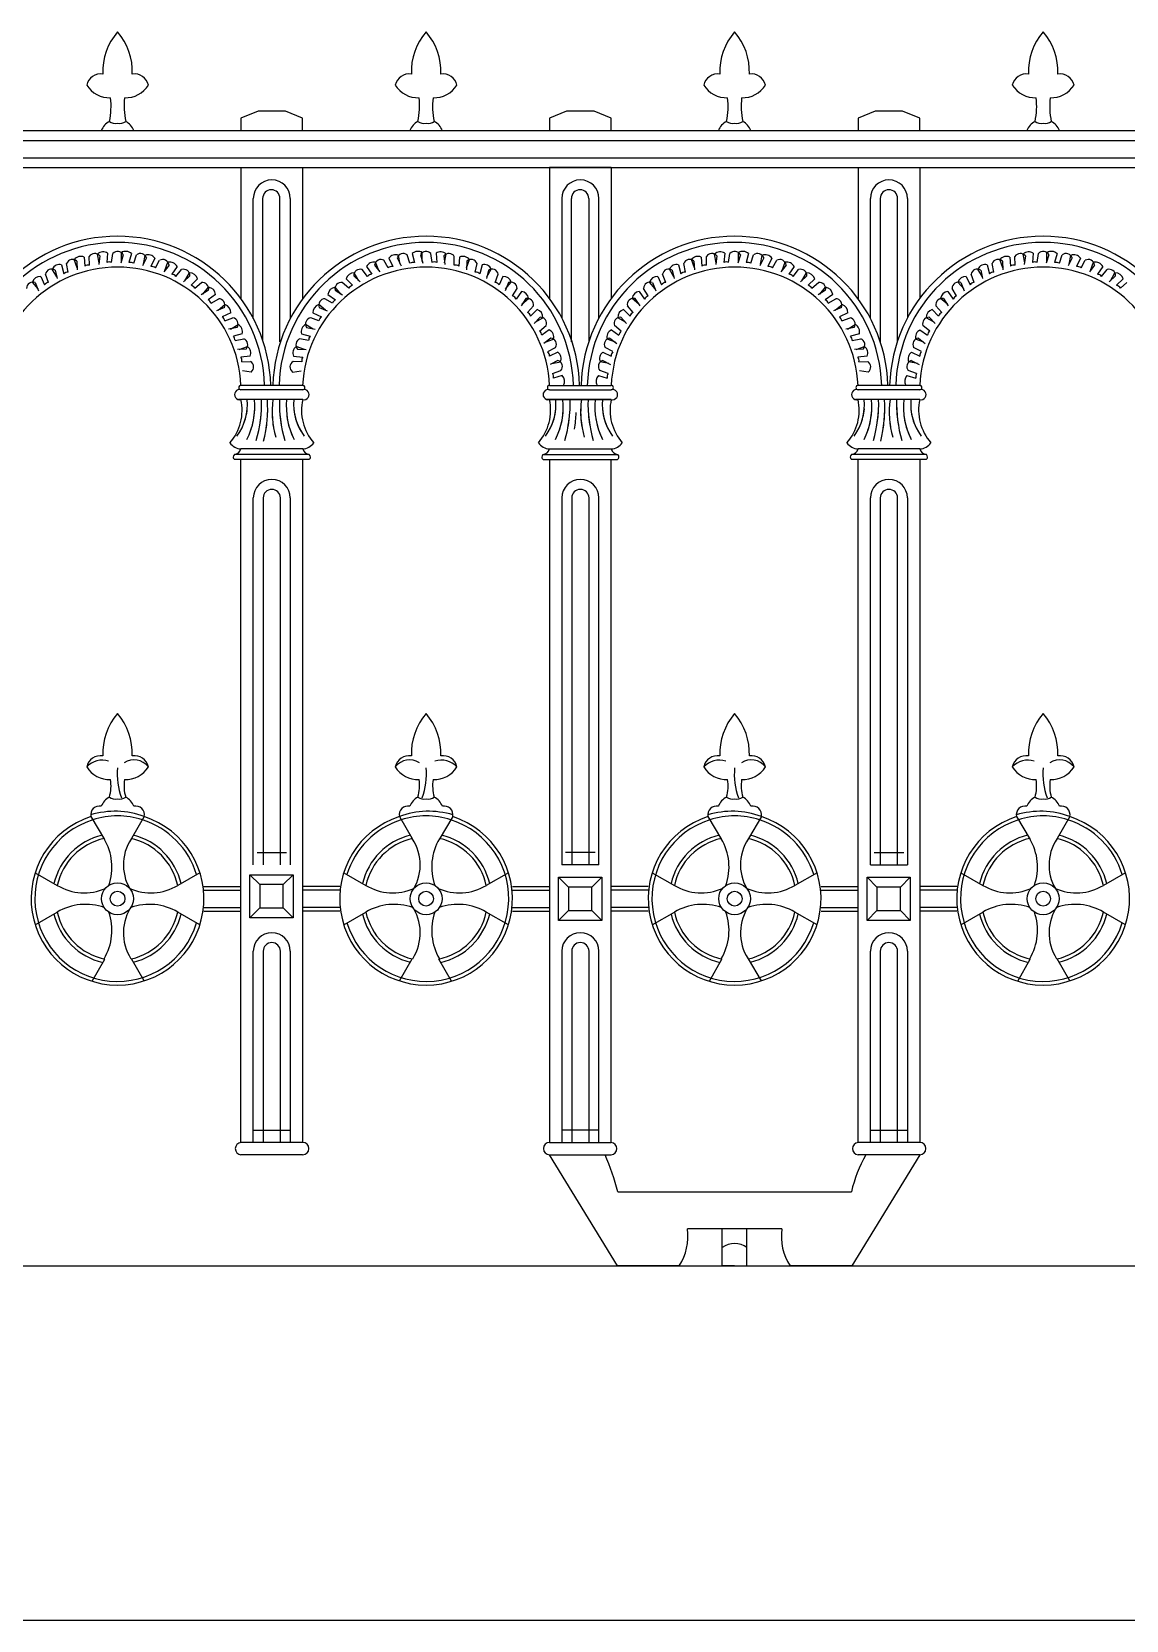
# Model space of a CAD drawing. Extents: x 12262 to 40734, y 30451 to 49613.
# Drawn here: x 32019 to 33349, y 45726 to 47657 of the extents above; entities that cross this region are included whole.
import ezdxf

# ---------------------------------------------------------------- set-up
doc = ezdxf.new("R2010")
doc.units = 0
doc.header["$LTSCALE"] = 0.85
doc.header["$MEASUREMENT"] = 0
doc.layers.get('0').update_dxf_attribs({"linetype": 'CONTINUOUS'})
doc.layers.add('www.cad-blocks.net', color=7, linetype='CONTINUOUS')

# ---------------------------------------------------------------- blocks, each defined once
blk = doc.blocks.new('A$C4E7D189E')
for p, q in [((425.41, 780.59), (414.99, 776.33)), ((414.99, 776.33), (414.99, 768.83)), ((442.08, 780.59), (425.41, 780.59)), ((452.49, 776.33), (442.08, 780.59)), ((452.49, 768.83), (452.49, 776.33)), ((612.9, 780.59), (602.49, 776.33)), ((602.49, 776.33), (602.49, 768.83)), ((629.57, 780.59), (612.9, 780.59)), ((639.99, 776.33), (629.57, 780.59)), ((639.99, 768.83), (639.99, 776.33)), ((800.4, 780.59), (789.99, 776.33)), ((789.99, 776.33), (789.99, 768.83)), ((817.07, 780.59), (800.4, 780.59)), ((827.49, 776.33), (817.07, 780.59)), ((827.49, 768.83), (827.49, 776.33)), ((40, 768.83), (1652.78, 768.83)), ((40, 762.83), (1652.78, 762.83)), ((40, 752.33), (1652.78, 752.33)), ((40, 746.33), (1652.78, 746.33)), ((414.99, 746.33), (414.99, 666.62)), ((414.99, 746.33), (452.49, 746.33)), ((452.49, 746.33), (452.49, 666.62)), ((602.49, 746.33), (639.99, 746.33)), ((639.99, 746.33), (602.49, 746.33)), ((602.49, 746.33), (602.49, 666.84)), ((639.99, 746.33), (639.99, 746.21)), ((639.99, 746.21), (639.99, 666.83)), ((789.99, 746.33), (789.99, 666.62)), ((789.99, 746.33), (827.49, 746.33)), ((827.49, 746.33), (827.49, 666.84)), ((422.49, 654.63), (422.49, 727.58)), ((428.18, 727.58), (428.18, 641.39)), ((438.68, 640.45), (438.68, 727.58)), ((444.99, 727.58), (444.99, 654.63)), ((609.99, 727.58), (609.99, 654.94)), ((615.83, 640.45), (615.83, 727.58)), ((626.33, 727.58), (626.33, 640.45)), ((632.49, 654.63), (632.49, 727.58)), ((797.49, 654.63), (797.49, 727.58)), ((803.49, 727.58), (803.49, 640.45)), ((813.99, 640.45), (813.99, 727.58)), ((819.99, 727.58), (819.99, 654.94)), ((305.95, 687.22), (307.36, 681.8)), ((310.08, 682.84), (309.04, 688.08)), ((315.54, 685.34), (313.69, 690.41)), ((315.24, 689.53), (315.5, 684.24)), ((319.64, 691.97), (320.09, 686.38)), ((322.94, 686.93), (322.84, 692.27)), ((328.76, 688.44), (327.82, 693.76)), ((329.19, 692.63), (328.53, 687.38)), ((333.95, 694.26), (333.42, 688.68)), ((336.33, 688.73), (337.15, 694.01)), ((343.47, 693.26), (341.91, 688.2)), ((342.32, 689.21), (342.32, 694.61)), ((348.44, 694.04), (346.95, 688.64)), ((349.82, 688.18), (351.55, 693.23)), ((357.64, 691.4), (355.23, 686.68)), ((355.8, 687.61), (356.74, 692.93)), ((362.67, 691.3), (360.26, 686.24)), ((363.02, 685.29), (365.59, 689.97)), ((371.28, 687.1), (368.08, 682.88)), ((368.81, 683.7), (370.65, 688.77)), ((376.21, 686.14), (372.96, 681.57)), ((491.27, 686.14), (494.53, 681.57)), ((496.21, 687.1), (499.41, 682.88)), ((498.68, 683.7), (496.84, 688.77)), ((504.47, 685.29), (501.9, 689.97)), ((504.81, 691.3), (507.22, 686.24)), ((509.85, 691.4), (512.26, 686.68)), ((511.69, 687.61), (510.75, 692.93)), ((517.67, 688.18), (515.94, 693.23)), ((519.05, 694.04), (520.54, 688.64)), ((524.02, 693.26), (525.58, 688.2)), ((525.17, 689.21), (525.17, 694.61)), ((531.16, 688.73), (530.34, 694.01)), ((533.54, 694.26), (534.07, 688.68)), ((538.3, 692.63), (538.95, 687.38)), ((538.73, 688.44), (539.67, 693.76)), ((544.54, 686.93), (544.65, 692.27)), ((547.84, 691.97), (547.4, 686.38)), ((551.95, 685.34), (553.8, 690.41)), ((552.25, 689.53), (551.98, 684.24)), ((557.41, 682.84), (558.45, 688.08)), ((561.54, 687.22), (560.13, 681.8)), ((680.94, 687.22), (682.35, 681.8)), ((685.07, 682.84), (684.03, 688.08)), ((690.53, 685.34), (688.68, 690.41)), ((690.23, 689.53), (690.5, 684.24)), ((694.64, 691.97), (695.08, 686.38)), ((697.94, 686.93), (697.83, 692.27)), ((703.75, 688.44), (702.81, 693.76)), ((704.19, 692.63), (703.53, 687.38)), ((708.95, 694.26), (708.41, 688.68)), ((711.32, 688.73), (712.14, 694.01)), ((718.46, 693.26), (716.9, 688.2)), ((717.31, 689.21), (717.31, 694.61)), ((723.44, 694.04), (721.94, 688.64)), ((724.82, 688.18), (726.54, 693.23)), ((732.64, 691.4), (730.22, 686.68)), ((730.79, 687.61), (731.73, 692.93)), ((737.67, 691.3), (735.26, 686.24)), ((738.01, 685.29), (740.59, 689.97)), ((746.27, 687.1), (743.07, 682.88)), ((743.8, 683.7), (745.65, 688.77)), ((751.21, 686.14), (747.95, 681.57)), ((868.44, 687.22), (869.84, 681.8)), ((872.56, 682.84), (871.53, 688.08)), ((878.02, 685.34), (876.17, 690.41)), ((877.72, 689.53), (877.99, 684.24)), ((882.13, 691.97), (882.57, 686.38)), ((885.43, 686.93), (885.32, 692.27)), ((891.24, 688.44), (890.3, 693.76)), ((891.68, 692.63), (891.02, 687.38)), ((896.44, 694.26), (895.9, 688.68)), ((898.81, 688.73), (899.64, 694.01)), ((905.96, 693.26), (904.4, 688.2)), ((904.8, 689.21), (904.8, 694.61)), ((910.93, 694.04), (909.43, 688.64)), ((912.31, 688.18), (914.03, 693.23)), ((920.13, 691.4), (917.71, 686.68)), ((918.29, 687.61), (919.23, 692.93)), ((925.16, 691.3), (922.75, 686.24)), ((925.5, 685.29), (928.08, 689.97)), ((933.76, 687.1), (930.56, 682.88)), ((931.29, 683.7), (933.14, 688.77)), ((938.7, 686.14), (935.45, 681.57)), ((291.7, 672.53), (288.23, 676.67)), ((289.98, 676.38), (292.04, 671.5)), ((293.29, 680.17), (295.62, 675.07)), ((298.11, 676.57), (296.18, 681.55)), ((303.06, 679.98), (300.36, 684.66)), ((302.04, 684.06), (303.21, 678.9)), ((375.51, 680.16), (378.86, 684.32)), ((383.96, 680.5), (380.07, 676.9)), ((380.93, 677.58), (383.63, 682.26)), ((388.65, 678.7), (384.66, 674.77)), ((386.92, 672.93), (390.94, 676.45)), ((480.57, 672.93), (476.55, 676.45)), ((478.84, 678.7), (482.83, 674.77)), ((483.53, 680.5), (487.41, 676.9)), ((486.56, 677.58), (483.86, 682.26)), ((491.98, 680.16), (488.63, 684.32)), ((565.45, 684.06), (564.27, 678.9)), ((564.43, 679.98), (567.13, 684.66)), ((569.37, 676.57), (571.3, 681.55)), ((574.2, 680.17), (571.87, 675.07)), ((577.51, 676.38), (575.45, 671.5)), ((575.79, 672.53), (579.26, 676.67)), ((666.69, 672.53), (663.22, 676.67)), ((664.98, 676.38), (667.03, 671.5)), ((668.28, 680.17), (670.61, 675.07)), ((673.11, 676.57), (671.18, 681.55)), ((678.05, 679.98), (675.35, 684.66)), ((677.03, 684.06), (678.21, 678.9)), ((750.5, 680.16), (753.85, 684.32)), ((758.95, 680.5), (755.07, 676.9)), ((755.92, 677.58), (758.62, 682.26)), ((763.64, 678.7), (759.65, 674.77)), ((761.91, 672.93), (765.93, 676.45)), ((854.18, 672.53), (850.71, 676.67)), ((852.47, 676.38), (854.53, 671.5)), ((855.77, 680.17), (858.1, 675.07)), ((860.6, 676.57), (858.67, 681.55)), ((865.54, 679.98), (862.84, 684.66)), ((864.52, 684.06), (865.7, 678.9)), ((937.99, 680.16), (941.34, 684.32)), ((946.44, 680.5), (942.56, 676.9)), ((943.42, 677.58), (946.12, 682.26)), ((951.14, 678.7), (947.14, 674.77)), ((949.4, 672.93), (953.42, 676.45)), ((395.3, 671.81), (390.85, 668.93)), ((391.81, 669.45), (395.28, 673.59)), ((399.61, 669.21), (394.99, 666.03)), ((396.9, 663.83), (401.47, 666.6)), ((470.59, 663.83), (466.02, 666.6)), ((467.88, 669.21), (472.5, 666.03)), ((472.19, 671.81), (476.64, 668.93)), ((475.68, 669.45), (472.21, 673.59)), ((580.07, 668.32), (582.83, 672.89)), ((585.44, 671.03), (582.27, 666.41)), ((588.04, 666.72), (585.17, 662.27)), ((585.68, 663.23), (589.82, 666.7)), ((656.8, 663.23), (652.66, 666.7)), ((654.44, 666.72), (657.31, 662.27)), ((657.04, 671.03), (660.21, 666.41)), ((662.41, 668.32), (659.65, 672.89)), ((770.29, 671.81), (765.84, 668.93)), ((766.8, 669.45), (770.28, 673.59)), ((774.6, 669.21), (769.98, 666.03)), ((771.89, 663.83), (776.46, 666.6)), ((844.29, 663.23), (840.15, 666.7)), ((841.93, 666.72), (844.81, 662.27)), ((844.53, 671.03), (847.71, 666.41)), ((849.91, 668.32), (847.14, 672.89)), ((404.96, 661.27), (400.08, 659.21)), ((401.11, 659.56), (405.25, 663.03)), ((408.75, 657.97), (403.65, 655.64)), ((458.74, 657.97), (463.84, 655.64)), ((466.37, 659.56), (462.24, 663.03)), ((462.53, 661.27), (467.41, 659.21)), ((589.16, 658.34), (592.68, 662.36)), ((594.93, 660.07), (591, 656.08)), ((647.55, 660.07), (651.48, 656.08)), ((653.32, 658.34), (649.8, 662.36)), ((779.95, 661.27), (775.07, 659.21)), ((776.11, 659.56), (780.24, 663.03)), ((783.74, 657.97), (778.64, 655.64)), ((835.04, 660.07), (838.97, 656.08)), ((840.81, 658.34), (837.29, 662.36)), ((405.15, 653.14), (410.13, 655.07)), ((412.64, 649.22), (407.48, 648.04)), ((408.56, 648.2), (413.24, 650.9)), ((458.93, 648.2), (454.25, 650.9)), ((454.85, 649.22), (460.01, 648.04)), ((462.34, 653.14), (457.36, 655.07)), ((596.74, 655.38), (593.14, 651.49)), ((593.81, 652.35), (598.49, 655.05)), ((596.39, 646.93), (600.55, 650.28)), ((602.37, 647.63), (597.8, 644.38)), ((640.11, 647.63), (644.68, 644.38)), ((646.09, 646.93), (641.93, 650.28)), ((648.67, 652.35), (643.99, 655.05)), ((645.74, 655.38), (649.34, 651.49)), ((780.14, 653.14), (785.12, 655.07)), ((787.63, 649.22), (782.47, 648.04)), ((783.55, 648.2), (788.23, 650.9)), ((827.61, 647.63), (832.17, 644.38)), ((833.58, 646.93), (829.42, 650.28)), ((836.16, 652.35), (831.48, 655.05)), ((833.24, 655.38), (836.84, 651.49)), ((415.8, 645.3), (410.38, 643.9)), ((411.42, 641.18), (416.66, 642.21)), ((413.92, 635.72), (418.99, 637.57)), ((453.57, 635.72), (448.5, 637.57)), ((456.07, 641.18), (450.83, 642.21)), ((451.69, 645.3), (457.11, 643.9)), ((603.33, 642.7), (599.11, 639.5)), ((599.93, 640.23), (605, 642.07)), ((642.55, 640.23), (637.48, 642.07)), ((639.15, 642.7), (643.37, 639.5)), ((790.79, 645.3), (785.37, 643.9)), ((786.41, 641.18), (791.65, 642.21)), ((788.91, 635.72), (793.98, 637.57)), ((830.05, 640.23), (824.97, 642.07)), ((826.64, 642.7), (830.86, 639.5)), ((418.11, 636.02), (412.82, 635.75)), ((420.55, 631.61), (414.96, 631.17)), ((415.51, 628.31), (420.85, 628.42)), ((451.98, 628.31), (446.64, 628.42)), ((446.94, 631.61), (452.53, 631.17)), ((449.38, 636.02), (454.66, 635.75)), ((601.52, 634.44), (606.2, 637.01)), ((607.54, 634.09), (602.48, 631.68)), ((607.63, 629.06), (602.92, 626.65)), ((603.85, 627.22), (609.17, 628.16)), ((638.64, 627.22), (633.32, 628.16)), ((634.85, 629.06), (639.56, 626.65)), ((634.95, 634.09), (640.01, 631.68)), ((640.96, 634.44), (636.28, 637.01)), ((793.1, 636.02), (787.82, 635.75)), ((795.54, 631.61), (789.95, 631.17)), ((790.5, 628.31), (795.85, 628.42)), ((826.13, 627.22), (820.81, 628.16)), ((822.35, 629.06), (827.06, 626.65)), ((822.44, 634.09), (827.5, 631.68)), ((828.45, 634.44), (823.77, 637.01)), ((421.21, 622.06), (415.96, 622.72)), ((446.28, 622.06), (451.53, 622.72)), ((604.41, 621.24), (609.47, 622.97)), ((610.27, 619.86), (604.87, 618.37)), ((632.21, 619.86), (637.61, 618.37)), ((638.07, 621.24), (633.01, 622.97)), ((796.2, 622.06), (790.95, 622.72)), ((819.7, 619.86), (825.1, 618.37)), ((825.56, 621.24), (820.51, 622.97)), ((452.49, 613.96), (414.99, 613.96)), ((452.5, 611.34), (414.99, 611.34)), ((602.48, 611.34), (640, 611.34)), ((602.49, 613.96), (640, 613.96)), ((827.49, 613.96), (789.98, 613.96)), ((827.49, 613.96), (789.98, 613.96)), ((827.5, 611.34), (789.98, 611.34)), ((452.5, 605.34), (413.42, 605.34)), ((640, 605.34), (600.91, 605.34)), ((602.48, 605.34), (640, 605.34)), ((827.5, 605.34), (788.41, 605.34)), ((456.49, 571.86), (410.99, 571.86)), ((452.5, 575.34), (414.99, 575.34)), ((598.49, 571.86), (643.99, 571.86)), ((602.48, 575.34), (640, 575.34)), ((831.49, 571.86), (785.99, 571.86)), ((827.5, 575.34), (789.98, 575.34)), ((456.39, 568.96), (411.1, 568.96)), ((414.99, 568.96), (411.1, 568.96)), ((414.99, 153.83), (414.99, 568.96)), ((452.49, 568.96), (452.49, 153.83)), ((456.39, 568.96), (452.49, 568.96)), ((598.59, 568.96), (643.88, 568.96)), ((598.59, 568.96), (602.49, 568.96)), ((602.49, 568.96), (602.49, 153.83)), ((639.99, 153.83), (639.99, 568.96)), ((639.99, 568.96), (643.88, 568.96)), ((831.38, 568.96), (786.09, 568.96)), ((789.99, 568.96), (786.09, 568.96)), ((789.99, 153.83), (789.99, 568.96)), ((827.49, 568.96), (827.49, 153.83)), ((831.38, 568.96), (827.49, 568.96)), ((422.49, 322.58), (422.49, 545.52)), ((428.49, 545.52), (428.49, 322.58)), ((438.99, 322.58), (438.99, 545.52)), ((444.99, 545.52), (444.99, 322.58)), ((609.99, 545.52), (609.99, 322.58)), ((615.99, 545.52), (615.99, 322.58)), ((626.49, 322.58), (626.49, 545.52)), ((632.49, 322.58), (632.49, 545.52)), ((797.49, 322.58), (797.49, 545.52)), ((803.49, 545.52), (803.49, 322.58)), ((813.99, 322.58), (813.99, 545.52)), ((819.99, 545.52), (819.99, 322.58)), ((323.75, 351.88), (332.08, 338.03)), ((356.24, 351.88), (348.45, 338.49)), ((511.25, 351.88), (519.03, 338.49)), ((543.74, 351.88), (535.4, 338.03)), ((698.74, 351.88), (707.08, 338.03)), ((731.23, 351.88), (723.45, 338.49)), ((886.24, 351.88), (894.57, 338.03)), ((918.72, 351.88), (910.94, 338.49)), ((424.74, 330.08), (442.74, 330.08)), ((630.24, 330.08), (612.24, 330.08)), ((799.74, 330.08), (817.74, 330.08)), ((632.49, 322.58), (609.99, 322.58)), ((797.49, 322.58), (819.99, 322.58)), ((289.93, 317.76), (303.39, 310.1)), ((390.06, 317.76), (376.6, 310.1)), ((392.49, 309.46), (414.99, 309.46)), ((426.47, 310.58), (420.47, 316.58)), ((420.47, 290.33), (420.47, 316.58)), ((420.47, 316.58), (446.72, 316.58)), ((422.49, 316.58), (444.99, 316.58)), ((440.72, 310.58), (426.47, 310.58)), ((426.47, 310.58), (426.47, 296.33)), ((440.72, 310.58), (446.72, 316.58)), ((440.72, 296.33), (440.72, 310.58)), ((446.72, 316.58), (446.72, 290.33)), ((474.99, 309.46), (452.49, 309.46)), ((477.43, 317.76), (490.89, 310.1)), ((577.56, 317.76), (564.1, 310.1)), ((579.99, 309.46), (602.5, 309.46)), ((613.96, 309.08), (607.96, 315.08)), ((607.96, 288.83), (607.96, 315.08)), ((607.96, 315.08), (634.21, 315.08)), ((628.21, 309.08), (613.96, 309.08)), ((613.96, 309.08), (613.96, 294.83)), ((628.21, 309.08), (634.21, 315.08)), ((628.21, 294.83), (628.21, 309.08)), ((634.21, 315.08), (634.21, 288.83)), ((662.49, 309.46), (639.99, 309.46)), ((664.92, 317.76), (678.38, 310.1)), ((765.05, 317.76), (751.59, 310.1)), ((767.49, 309.46), (789.99, 309.46)), ((801.46, 309.08), (795.46, 315.08)), ((795.46, 288.83), (795.46, 315.08)), ((795.46, 315.08), (821.71, 315.08)), ((815.71, 309.08), (801.46, 309.08)), ((801.46, 309.08), (801.46, 294.83)), ((815.71, 309.08), (821.71, 315.08)), ((815.71, 294.83), (815.71, 309.08)), ((821.71, 315.08), (821.71, 288.83)), ((849.98, 309.46), (827.48, 309.46)), ((852.41, 317.76), (865.87, 310.1)), ((952.54, 317.76), (939.08, 310.1)), ((392.49, 307.21), (414.99, 307.21)), ((474.99, 307.21), (452.49, 307.21)), ((579.99, 307.21), (602.5, 307.21)), ((662.49, 307.21), (639.99, 307.21)), ((767.49, 307.21), (789.99, 307.21)), ((849.98, 307.21), (827.48, 307.21)), ((289.93, 286.15), (303.39, 293.82)), ((390.06, 286.15), (376.6, 293.82)), ((392.49, 296.71), (414.99, 296.71)), ((392.49, 294.46), (414.99, 294.46)), ((426.47, 296.33), (420.47, 290.33)), ((446.72, 290.33), (420.47, 290.33)), ((426.47, 296.33), (440.72, 296.33)), ((440.72, 296.33), (446.72, 290.33)), ((474.99, 296.71), (452.49, 296.71)), ((474.99, 294.46), (452.49, 294.46)), ((477.43, 286.15), (490.89, 293.82)), ((577.56, 286.15), (564.1, 293.82)), ((579.99, 296.71), (602.5, 296.71)), ((579.99, 294.46), (602.5, 294.46)), ((613.96, 294.83), (607.96, 288.83)), ((613.96, 294.83), (628.21, 294.83)), ((628.21, 294.83), (634.21, 288.83)), ((662.49, 296.71), (639.99, 296.71)), ((662.49, 294.46), (639.99, 294.46)), ((664.92, 286.15), (678.38, 293.82)), ((765.05, 286.15), (751.59, 293.82)), ((767.49, 296.71), (789.99, 296.71)), ((767.49, 294.46), (789.99, 294.46)), ((801.46, 294.83), (795.46, 288.83)), ((801.46, 294.83), (815.71, 294.83)), ((815.71, 294.83), (821.71, 288.83)), ((849.98, 296.71), (827.48, 296.71)), ((849.98, 294.46), (827.48, 294.46)), ((852.41, 286.15), (865.87, 293.82)), ((952.54, 286.15), (939.08, 293.82)), ((634.21, 288.83), (607.96, 288.83)), ((821.71, 288.83), (795.46, 288.83)), ((324.63, 251.76), (332.17, 265.28)), ((356.24, 252.03), (348.45, 265.43)), ((422.49, 153.83), (422.49, 270.08)), ((428.49, 270.08), (428.49, 153.83)), ((438.99, 153.83), (438.99, 270.08)), ((444.99, 270.08), (444.99, 153.83)), ((511.25, 252.03), (519.03, 265.43)), ((542.86, 251.76), (535.32, 265.28)), ((609.99, 270.08), (609.99, 153.83)), ((615.99, 270.08), (615.99, 153.83)), ((626.49, 153.83), (626.49, 270.08)), ((632.49, 153.83), (632.49, 270.08)), ((699.62, 251.76), (707.17, 265.28)), ((731.23, 252.03), (723.45, 265.43)), ((797.49, 153.83), (797.49, 270.08)), ((803.49, 270.08), (803.49, 153.83)), ((813.99, 153.83), (813.99, 270.08)), ((819.99, 270.08), (819.99, 153.83)), ((887.11, 251.76), (894.66, 265.28)), ((918.72, 252.03), (910.94, 265.43)), ((422.49, 161.33), (444.99, 161.33)), ((632.49, 161.33), (609.99, 161.33)), ((797.49, 161.33), (819.99, 161.33)), ((452.49, 153.83), (414.99, 153.83)), ((452.49, 146.33), (414.99, 146.33)), ((602.49, 153.83), (639.99, 153.83)), ((643.8, 78.83), (602.49, 146.33)), ((602.49, 146.33), (639.99, 146.33)), ((827.49, 146.33), (786.18, 78.83)), ((827.49, 153.83), (789.99, 153.83)), ((827.49, 146.33), (789.99, 146.33)), ((644.04, 123.84), (785.94, 123.83)), ((743.64, 101.33), (686.33, 101.33)), ((707.49, 78.83), (707.49, 101.33)), ((722.49, 78.83), (722.49, 101.33)), ((0, 78.83), (1652.78, 78.83)), ((681.3, 78.83), (643.8, 78.83)), ((714.99, 78.83), (707.49, 78.83)), ((714.99, 78.83), (722.49, 78.83)), ((786.18, 78.83), (748.68, 78.83))]:
    blk.add_line(p, q)
for centre, radius in [((339.99, 301.96), 9.69), ((527.49, 301.96), 9.69), ((714.99, 301.96), 9.69), ((902.48, 301.96), 9.69), ((339.99, 301.96), 4.5), ((527.49, 301.96), 4.5), ((714.99, 301.96), 4.5), ((902.48, 301.96), 4.5)]:
    blk.add_circle(centre, radius)
for centre, radius, start, end in [((367.94, 804.71), 36.91, 139.18448, 182.39829), ((312.07, 804.71), 36.91, 357.60171, 40.81552), ((555.42, 804.71), 36.91, 139.18448, 182.39829), ((499.55, 804.71), 36.91, 357.60171, 40.81552), ((742.92, 804.71), 36.91, 139.18448, 182.39829), ((687.05, 804.71), 36.91, 357.60171, 40.81552), ((930.42, 804.71), 36.91, 139.18448, 182.39829), ((874.55, 804.71), 36.91, 357.60171, 40.81552), ((329.73, 794.58), 8.69, 81.18683, 167.2585), ((350.28, 794.58), 8.69, 12.7415, 98.81317), ((517.21, 794.58), 8.69, 81.18683, 167.2585), ((537.76, 794.58), 8.69, 12.7415, 98.81317), ((704.71, 794.58), 8.69, 81.18683, 167.2585), ((725.26, 794.58), 8.69, 12.7415, 98.81317), ((892.21, 794.58), 8.69, 81.18683, 167.2585), ((912.76, 794.58), 8.69, 12.7415, 98.81317), ((335.15, 805.08), 16.34, 211.72349, 272.03577), ((344.86, 805.08), 16.34, 267.96423, 328.27651), ((522.63, 805.08), 16.34, 211.72349, 272.03577), ((532.34, 805.08), 16.34, 267.96423, 328.27651), ((710.13, 805.08), 16.34, 211.72349, 272.03577), ((719.84, 805.08), 16.34, 267.96423, 328.27651), ((897.63, 805.08), 16.34, 211.72349, 272.03577), ((907.34, 805.08), 16.34, 267.96423, 328.27651), ((292.73, 783.53), 43.32, 347.76517, 6.93015), ((387.28, 783.53), 43.32, 173.06985, 192.23483), ((480.21, 783.53), 43.32, 347.76517, 6.93015), ((574.76, 783.53), 43.32, 173.06985, 192.23483), ((667.71, 783.53), 43.32, 347.76517, 6.93015), ((762.26, 783.53), 43.32, 173.06985, 192.23483), ((855.21, 783.53), 43.32, 347.76517, 6.93015), ((949.76, 783.53), 43.32, 173.06985, 192.23483), ((339.79, 765.15), 10.34, 117.182, 159.13088), ((338.67, 779.07), 5.94, 232.62195, 282.99735), ((341.34, 779.07), 5.94, 257.00265, 307.37805), ((340.22, 765.15), 10.34, 20.86912, 62.818), ((527.27, 765.15), 10.34, 117.182, 159.13088), ((526.15, 779.07), 5.94, 232.62195, 282.99735), ((528.82, 779.07), 5.94, 257.00265, 307.37805), ((527.7, 765.15), 10.34, 20.86912, 62.818), ((714.77, 765.15), 10.34, 117.182, 159.13088), ((713.65, 779.07), 5.94, 232.62195, 282.99735), ((716.32, 779.07), 5.94, 257.00265, 307.37805), ((715.2, 765.15), 10.34, 20.86912, 62.818), ((902.27, 765.15), 10.34, 117.182, 159.13088), ((901.15, 779.07), 5.94, 232.62195, 282.99735), ((903.82, 779.07), 5.94, 257.00265, 307.37805), ((902.7, 765.15), 10.34, 20.86912, 62.818), ((433.74, 727.58), 11.25, 0, 180), ((621.24, 727.58), 11.25, 0, 180), ((808.74, 727.58), 11.25, 0, 180), ((433.43, 727.58), 5.25, 0, 180), ((621.08, 727.58), 5.25, 0, 180), ((808.74, 727.58), 5.25, 0, 180), ((339.92, 611.34), 93.24, 1.61156, 178.38844), ((339.92, 611.34), 89.49, 1.67911, 178.32089), ((331.2, 690.16), 4.94, 56.10677, 133.17861), ((340.05, 691.48), 3.85, 27.47485, 138.94768), ((345.02, 690.48), 4.94, 46.10677, 123.17861), ((527.57, 611.34), 93.24, 1.61156, 178.38844), ((527.57, 611.34), 89.49, 1.67911, 178.32089), ((522.47, 690.48), 4.94, 56.82139, 133.89323), ((527.43, 691.48), 3.85, 41.05232, 152.52515), ((536.29, 690.16), 4.94, 46.82139, 123.89323), ((714.91, 611.34), 93.24, 1.61156, 178.38844), ((714.91, 611.34), 89.49, 1.67911, 178.32089), ((706.19, 690.16), 4.94, 56.10677, 133.17861), ((715.05, 691.48), 3.85, 27.47485, 138.94768), ((720.01, 690.48), 4.94, 46.10677, 123.17861), ((902.4, 611.34), 93.24, 1.61156, 178.38844), ((902.4, 611.34), 89.49, 1.67911, 178.32089), ((893.68, 690.16), 4.94, 56.10677, 133.17861), ((902.54, 691.48), 3.85, 27.47485, 138.94768), ((907.5, 690.48), 4.94, 46.10677, 123.17861), ((339.99, 610.74), 75.07, 2.45675, 177.54325), ((304.76, 682.43), 4.94, 76.10677, 153.17861), ((312.64, 686.69), 3.85, 47.47485, 158.94768), ((317.64, 687.45), 4.94, 66.10677, 143.17861), ((322.23, 682.94), 4.06, 79.89939, 121.93063), ((326.14, 690.29), 3.85, 37.47485, 148.94768), ((334.93, 684.92), 4.06, 69.89939, 111.93063), ((347.79, 684.67), 4.06, 59.89939, 101.93063), ((353.97, 690.24), 3.85, 17.47485, 128.94768), ((358.68, 688.39), 4.94, 36.10677, 113.17861), ((360.4, 682.19), 4.06, 49.89939, 91.93063), ((367.46, 686.6), 3.85, 7.47485, 118.94768), ((371.78, 683.96), 4.94, 26.10677, 103.17861), ((527.49, 610.74), 75.07, 2.45675, 177.54325), ((495.71, 683.96), 4.94, 76.82139, 153.89323), ((500.03, 686.6), 3.85, 61.05232, 172.52515), ((507.09, 682.19), 4.06, 88.06937, 130.10061), ((508.8, 688.39), 4.94, 66.82139, 143.89323), ((513.52, 690.24), 3.85, 51.05232, 162.52515), ((519.7, 684.67), 4.06, 78.06937, 120.10061), ((532.55, 684.92), 4.06, 68.06937, 110.10061), ((541.35, 690.29), 3.85, 31.05232, 142.52515), ((545.26, 682.94), 4.06, 58.06937, 100.10061), ((549.85, 687.45), 4.94, 36.82139, 113.89323), ((554.85, 686.69), 3.85, 21.05232, 132.52515), ((562.72, 682.43), 4.94, 26.82139, 103.89323), ((714.99, 610.74), 75.07, 2.45675, 177.54325), ((679.76, 682.43), 4.94, 76.10677, 153.17861), ((687.63, 686.69), 3.85, 47.47485, 158.94768), ((692.64, 687.45), 4.94, 66.10677, 143.17861), ((697.23, 682.94), 4.06, 79.89939, 121.93063), ((701.13, 690.29), 3.85, 37.47485, 148.94768), ((709.93, 684.92), 4.06, 69.89939, 111.93063), ((722.78, 684.67), 4.06, 59.89939, 101.93063), ((728.96, 690.24), 3.85, 17.47485, 128.94768), ((733.68, 688.39), 4.94, 36.10677, 113.17861), ((735.39, 682.19), 4.06, 49.89939, 91.93063), ((742.45, 686.6), 3.85, 7.47485, 118.94768), ((746.77, 683.96), 4.94, 26.10677, 103.17861), ((902.48, 610.74), 75.07, 2.45675, 177.54325), ((867.25, 682.43), 4.94, 76.10677, 153.17861), ((875.12, 686.69), 3.85, 47.47485, 158.94768), ((880.13, 687.45), 4.94, 66.10677, 143.17861), ((884.72, 682.94), 4.06, 79.89939, 121.93063), ((888.62, 690.29), 3.85, 37.47485, 148.94768), ((897.42, 684.92), 4.06, 69.89939, 111.93063), ((910.27, 684.67), 4.06, 59.89939, 101.93063), ((916.45, 690.24), 3.85, 17.47485, 128.94768), ((921.17, 688.39), 4.94, 36.10677, 113.17861), ((922.89, 682.19), 4.06, 49.89939, 91.93063), ((929.94, 686.6), 3.85, 7.47485, 118.94768), ((934.26, 683.96), 4.94, 26.10677, 103.17861), ((288.51, 672.82), 3.85, 67.47485, 178.94768), ((292.95, 675.24), 4.94, 86.10677, 163.17861), ((298.81, 672.57), 4.06, 99.89939, 141.93063), ((299.96, 680.81), 3.85, 57.47485, 168.94768), ((310.07, 678.78), 4.06, 89.89939, 131.93063), ((372.39, 677.55), 4.06, 39.89939, 81.93063), ((380.11, 680.67), 3.85, 357.47485, 108.94768), ((383.91, 677.33), 4.94, 16.10677, 93.17861), ((391.54, 672.64), 3.85, 347.47485, 98.94768), ((475.95, 672.64), 3.85, 81.05232, 192.52515), ((483.58, 677.33), 4.94, 86.82139, 163.89323), ((487.38, 680.67), 3.85, 71.05232, 182.52515), ((495.1, 677.55), 4.06, 98.06937, 140.10061), ((557.42, 678.78), 4.06, 48.06937, 90.10061), ((567.52, 680.81), 3.85, 11.05232, 122.52515), ((568.68, 672.57), 4.06, 38.06937, 80.10061), ((574.53, 675.24), 4.94, 16.82139, 93.89323), ((578.98, 672.82), 3.85, 1.05232, 112.52515), ((663.5, 672.82), 3.85, 67.47485, 178.94768), ((667.95, 675.24), 4.94, 86.10677, 163.17861), ((673.8, 672.57), 4.06, 99.89939, 141.93063), ((674.96, 680.81), 3.85, 57.47485, 168.94768), ((685.06, 678.78), 4.06, 89.89939, 131.93063), ((747.39, 677.55), 4.06, 39.89939, 81.93063), ((755.1, 680.67), 3.85, 357.47485, 108.94768), ((758.9, 677.33), 4.94, 16.10677, 93.17861), ((766.53, 672.64), 3.85, 347.47485, 98.94768), ((850.99, 672.82), 3.85, 67.47485, 178.94768), ((855.44, 675.24), 4.94, 86.10677, 163.17861), ((861.3, 672.57), 4.06, 99.89939, 141.93063), ((862.45, 680.81), 3.85, 57.47485, 168.94768), ((872.55, 678.78), 4.06, 89.89939, 131.93063), ((934.88, 677.55), 4.06, 39.89939, 81.93063), ((942.59, 680.67), 3.85, 357.47485, 108.94768), ((946.39, 677.33), 4.94, 16.10677, 93.17861), ((383.4, 670.91), 4.06, 29.89939, 71.93063), ((394.7, 668.68), 4.94, 6.10677, 83.17861), ((401.4, 662.75), 3.85, 337.47485, 88.94768), ((466.09, 662.75), 3.85, 91.05232, 202.52515), ((472.79, 668.68), 4.94, 96.82139, 173.89323), ((484.09, 670.91), 4.06, 108.06937, 150.10061), ((578.69, 664.5), 4.06, 28.06937, 70.10061), ((584.92, 666.12), 4.94, 6.82139, 83.89323), ((588.88, 662.96), 3.85, 351.05232, 102.52515), ((653.61, 662.96), 3.85, 77.47485, 188.94768), ((657.56, 666.12), 4.94, 96.10677, 173.17861), ((663.8, 664.5), 4.06, 109.89939, 151.93063), ((758.39, 670.91), 4.06, 29.89939, 71.93063), ((769.69, 668.68), 4.94, 6.10677, 83.17861), ((776.39, 662.75), 3.85, 337.47485, 88.94768), ((841.1, 662.96), 3.85, 77.47485, 188.94768), ((845.06, 666.12), 4.94, 96.10677, 173.17861), ((851.29, 664.5), 4.06, 109.89939, 151.93063), ((945.88, 670.91), 4.06, 29.89939, 71.93063), ((393.08, 662.45), 4.06, 19.89939, 61.93063), ((403.82, 658.3), 4.94, 356.10677, 73.17861), ((463.67, 658.3), 4.94, 106.82139, 183.89323), ((474.41, 662.45), 4.06, 118.06937, 160.10061), ((587.14, 654.82), 4.06, 18.06937, 60.10061), ((593.56, 655.33), 4.94, 356.82139, 73.89323), ((648.92, 655.33), 4.94, 106.10677, 183.17861), ((655.34, 654.82), 4.06, 119.89939, 161.93063), ((768.07, 662.45), 4.06, 19.89939, 61.93063), ((778.82, 658.3), 4.94, 356.10677, 73.17861), ((836.41, 655.33), 4.94, 106.10677, 183.17861), ((842.83, 654.82), 4.06, 119.89939, 161.93063), ((401.15, 652.44), 4.06, 9.89939, 51.93063), ((409.39, 651.29), 3.85, 327.47485, 78.94768), ((411.01, 646.49), 4.94, 346.10677, 63.17861), ((456.48, 646.49), 4.94, 116.82139, 193.89323), ((458.1, 651.29), 3.85, 101.05232, 212.52515), ((466.34, 652.44), 4.06, 128.06937, 170.10061), ((593.79, 643.81), 4.06, 8.06937, 50.10061), ((596.91, 651.53), 3.85, 341.05232, 92.52515), ((600.2, 643.2), 4.94, 346.82139, 63.89323), ((642.29, 643.2), 4.94, 116.10677, 193.17861), ((645.57, 651.53), 3.85, 87.47485, 198.94768), ((648.7, 643.81), 4.06, 129.89939, 171.93063), ((776.14, 652.44), 4.06, 9.89939, 51.93063), ((784.38, 651.29), 3.85, 327.47485, 78.94768), ((786, 646.49), 4.94, 346.10677, 63.17861), ((829.78, 643.2), 4.94, 116.10677, 193.17861), ((833.07, 651.53), 3.85, 87.47485, 198.94768), ((836.19, 643.81), 4.06, 129.89939, 171.93063), ((407.36, 641.19), 4.06, 359.89939, 41.93063), ((415.27, 638.62), 3.85, 317.47485, 68.94768), ((416.03, 633.61), 4.94, 336.10677, 53.17861), ((451.46, 633.61), 4.94, 126.82139, 203.89323), ((452.21, 638.62), 3.85, 111.05232, 222.52515), ((460.13, 641.19), 4.06, 138.06937, 180.10061), ((602.83, 638.88), 3.85, 331.05232, 82.52515), ((639.65, 638.88), 3.85, 97.47485, 208.94768), ((782.35, 641.19), 4.06, 359.89939, 41.93063), ((790.27, 638.62), 3.85, 317.47485, 68.94768), ((791.02, 633.61), 4.94, 336.10677, 53.17861), ((827.14, 638.88), 3.85, 97.47485, 208.94768), ((411.52, 629.02), 4.06, 349.89939, 31.93063), ((418.87, 625.12), 3.85, 307.47485, 58.94768), ((448.62, 625.12), 3.85, 121.05232, 232.52515), ((455.97, 629.02), 4.06, 148.06937, 190.10061), ((598.42, 631.82), 4.06, 358.06937, 40.10061), ((604.62, 630.1), 4.94, 336.82139, 53.89323), ((606.47, 625.39), 3.85, 321.05232, 72.52515), ((636.01, 625.39), 3.85, 107.47485, 218.94768), ((637.86, 630.1), 4.94, 126.10677, 203.17861), ((644.06, 631.82), 4.06, 139.89939, 181.93063), ((786.51, 629.02), 4.06, 349.89939, 31.93063), ((793.86, 625.12), 3.85, 307.47485, 58.94768), ((823.5, 625.39), 3.85, 107.47485, 218.94768), ((825.35, 630.1), 4.94, 126.10677, 203.17861), ((831.56, 631.82), 4.06, 139.89939, 181.93063), ((600.9, 619.21), 4.06, 348.06937, 30.10061), ((606.71, 616.44), 4.94, 329.87681, 43.89323), ((635.77, 616.44), 4.94, 136.10677, 210.12319), ((641.58, 619.21), 4.06, 149.89939, 191.93063), ((823.26, 616.44), 4.94, 136.10677, 210.12319), ((829.07, 619.21), 4.06, 149.89939, 191.93063), ((414.2, 608.34), 3.1, 75.37784, 284.62216), ((414.99, 612.65), 1.31, 90, 270), ((452.5, 612.65), 1.31, 270, 90), ((453.29, 608.34), 3.1, 255.37784, 104.62216), ((601.69, 608.34), 3.1, 75.37784, 284.62216), ((602.48, 612.65), 1.31, 90, 270), ((640, 612.65), 1.31, 270, 90), ((640, 612.65), 1.31, 270, 90), ((640.78, 608.34), 3.1, 255.37784, 104.62216), ((789.2, 608.34), 3.1, 75.37784, 284.62216), ((789.98, 612.65), 1.31, 90, 270), ((827.5, 612.65), 1.31, 270, 90), ((827.5, 612.65), 1.31, 270, 90), ((828.28, 608.34), 3.1, 255.37784, 104.62216), ((385.89, 598.82), 29.81, 318.55121, 12.62265), ((386.78, 602.41), 32.16, 323.28551, 5.22496), ((386.78, 602.41), 32.16, 336.72491, 355.01695), ((379.65, 600.95), 43.73, 333.00703, 5.76072), ((379.65, 600.95), 43.73, 341.08704, 357.02806), ((349.96, 602.79), 77.59, 343.33381, 1.88282), ((350.93, 599.72), 80.3, 345.75832, 4.01008), ((488.2, 597.82), 54.28, 172.03537, 196.469), ((488.2, 597.82), 54.28, 177.05071, 189.62655), ((515.96, 602.79), 77.59, 178.11718, 196.66619), ((515.96, 602.79), 77.59, 180, 189.29983), ((486.27, 600.95), 43.73, 174.23928, 206.99297), ((479.14, 602.41), 32.16, 174.77504, 216.71449), ((479.14, 602.41), 32.16, 185.34024, 210.75239), ((481.6, 598.82), 29.81, 167.37735, 221.44879), ((573.38, 598.82), 29.81, 318.55121, 12.62265), ((574.27, 602.41), 32.16, 323.28551, 5.22496), ((574.27, 602.41), 32.16, 336.72491, 355.01695), ((567.15, 600.95), 43.73, 333.00703, 5.76072), ((567.15, 600.95), 43.73, 341.08704, 357.02806), ((537.45, 602.79), 77.59, 343.33381, 1.88282), ((675.69, 597.82), 54.28, 172.03537, 196.469), ((675.69, 597.82), 54.28, 177.05071, 189.62655), ((703.45, 602.79), 77.59, 178.11718, 196.66619), ((703.45, 602.79), 77.59, 180, 189.29983), ((673.76, 600.95), 43.73, 174.23928, 206.99297), ((666.64, 602.41), 32.16, 174.77504, 216.71449), ((666.64, 602.41), 32.16, 185.34024, 210.75239), ((669.09, 598.82), 29.81, 167.37735, 221.44879), ((760.89, 598.82), 29.81, 318.55121, 12.62265), ((761.77, 602.41), 32.16, 323.28551, 5.22496), ((761.77, 602.41), 32.16, 336.72491, 355.01695), ((754.65, 600.95), 43.73, 333.00703, 5.76072), ((754.65, 600.95), 43.73, 341.08704, 357.02806), ((724.95, 602.79), 77.59, 343.33381, 1.88282), ((725.92, 599.72), 80.3, 345.75832, 4.01008), ((863.19, 597.82), 54.28, 172.03537, 196.469), ((863.19, 597.82), 54.28, 177.05071, 189.62655), ((890.96, 602.79), 77.59, 178.11718, 196.66619), ((890.96, 602.79), 77.59, 180, 189.29983), ((861.26, 600.95), 43.73, 174.23928, 206.99297), ((854.14, 602.41), 32.16, 174.77504, 216.71449), ((854.14, 602.41), 32.16, 185.34024, 210.75239), ((856.59, 598.82), 29.81, 167.37735, 221.44879), ((349.96, 602.79), 77.59, 349.58249, 356.72001), ((350.93, 599.72), 80.3, 351.13363, 358.32596), ((486.27, 600.95), 43.73, 187.47617, 205.4258), ((537.45, 602.79), 77.59, 349.58249, 356.72001), ((538.42, 599.72), 80.3, 351.13363, 358.32596), ((673.76, 600.95), 43.73, 187.47617, 205.4258), ((724.95, 602.79), 77.59, 349.58249, 356.72001), ((725.92, 599.72), 80.3, 351.13363, 358.32596), ((861.26, 600.95), 43.73, 187.47617, 205.4258), ((415.55, 584.3), 8.98, 215.4919, 266.37177), ((412.01, 570.44), 1.74, 125.64963, 238.63405), ((410.2, 576.79), 5, 279.09636, 343.05794), ((451.93, 584.3), 8.98, 273.62823, 324.5081), ((457.29, 576.79), 5, 196.94206, 260.90364), ((455.48, 570.44), 1.74, 301.36595, 54.35037), ((603.05, 584.3), 8.98, 215.4919, 266.37177), ((599.5, 570.44), 1.74, 125.64963, 238.63405), ((597.7, 576.79), 5, 279.09636, 343.05794), ((639.43, 584.3), 8.98, 273.62823, 324.5081), ((644.78, 576.79), 5, 196.94206, 260.90364), ((642.97, 570.44), 1.74, 301.36595, 54.35037), ((790.55, 584.3), 8.98, 215.4919, 266.37177), ((787, 570.44), 1.74, 125.64963, 238.63405), ((785.2, 576.79), 5, 279.09636, 343.05794), ((826.93, 584.3), 8.98, 273.62823, 324.5081), ((832.28, 576.79), 5, 196.94206, 260.90364), ((830.47, 570.44), 1.74, 301.36595, 54.35037), ((433.74, 545.52), 11.25, 0, 180), ((433.74, 545.52), 5.25, 0, 180), ((621.24, 545.52), 11.25, 0, 180), ((621.24, 545.52), 5.25, 0, 180), ((808.74, 545.52), 11.25, 0, 180), ((808.74, 545.52), 5.25, 0, 180), ((367.93, 390.33), 36.91, 139.18448, 182.39829), ((312.06, 390.33), 36.91, 357.60171, 40.81552), ((555.43, 390.33), 36.91, 139.18448, 182.39829), ((499.56, 390.33), 36.91, 357.60171, 40.81552), ((742.92, 390.33), 36.91, 139.18448, 182.39829), ((687.05, 390.33), 36.91, 357.60171, 40.81552), ((930.42, 390.33), 36.91, 139.18448, 182.39829), ((874.54, 390.33), 36.91, 357.60171, 40.81552), ((329.72, 380.2), 8.69, 81.18683, 167.2585), ((330.59, 373.42), 12.76, 71.73322, 137.06556), ((350.05, 375.25), 11.08, 38.3333, 122.6358), ((350.27, 380.2), 8.69, 12.7415, 98.81317), ((517.22, 380.2), 8.69, 81.18683, 167.2585), ((517.44, 375.25), 11.08, 57.3642, 141.6667), ((536.9, 373.42), 12.76, 42.93444, 108.26678), ((537.77, 380.2), 8.69, 12.7415, 98.81317), ((704.71, 380.2), 8.69, 81.18683, 167.2585), ((705.58, 373.42), 12.76, 71.73322, 137.06556), ((725.04, 375.25), 11.08, 38.3333, 122.6358), ((725.26, 380.2), 8.69, 12.7415, 98.81317), ((892.2, 380.2), 8.69, 81.18683, 167.2585), ((893.07, 373.42), 12.76, 71.73322, 137.06556), ((912.54, 375.25), 11.08, 38.3333, 122.6358), ((912.75, 380.2), 8.69, 12.7415, 98.81317), ((335.14, 390.71), 16.34, 211.72349, 272.03577), ((381.55, 377.61), 41.75, 174.51282, 200.20788), ((344.85, 390.71), 16.34, 267.96423, 328.27651), ((522.64, 390.71), 16.34, 211.72349, 272.03577), ((485.94, 377.61), 41.75, 339.79212, 5.48718), ((532.35, 390.71), 16.34, 267.96423, 328.27651), ((710.13, 390.71), 16.34, 211.72349, 272.03577), ((756.55, 377.61), 41.75, 174.51282, 200.20788), ((719.84, 390.71), 16.34, 267.96423, 328.27651), ((897.63, 390.71), 16.34, 211.72349, 272.03577), ((944.04, 377.61), 41.75, 174.51282, 200.20788), ((907.33, 390.71), 16.34, 267.96423, 328.27651), ((312.16, 370.51), 23.88, 343.49815, 9.33473), ((367.83, 370.51), 23.88, 170.66527, 196.50185), ((499.66, 370.51), 23.88, 343.49815, 9.33473), ((555.33, 370.51), 23.88, 170.66527, 196.50185), ((687.15, 370.51), 23.88, 343.49815, 9.33473), ((742.82, 370.51), 23.88, 170.66527, 196.50185), ((874.64, 370.51), 23.88, 343.49815, 9.33473), ((930.32, 370.51), 23.88, 170.66527, 196.50185), ((329.09, 352.88), 5.43, 79.12166, 190.53833), ((339.78, 354.53), 10.34, 117.182, 159.13088), ((338.66, 368.44), 5.94, 232.62195, 282.99735), ((341.33, 368.44), 5.94, 257.00265, 307.37805), ((340.21, 354.53), 10.34, 20.86912, 62.818), ((350.9, 352.88), 5.43, 349.46167, 100.87834), ((516.59, 352.88), 5.43, 79.12166, 190.53833), ((527.28, 354.53), 10.34, 117.182, 159.13088), ((526.16, 368.44), 5.94, 232.62195, 282.99735), ((528.83, 368.44), 5.94, 257.00265, 307.37805), ((527.71, 354.53), 10.34, 20.86912, 62.818), ((538.4, 352.88), 5.43, 349.46167, 100.87834), ((704.08, 352.88), 5.43, 79.12166, 190.53833), ((714.77, 354.53), 10.34, 117.182, 159.13088), ((713.65, 368.44), 5.94, 232.62195, 282.99735), ((716.32, 368.44), 5.94, 257.00265, 307.37805), ((715.2, 354.53), 10.34, 20.86912, 62.818), ((725.89, 352.88), 5.43, 349.46167, 100.87834), ((891.58, 352.88), 5.43, 79.12166, 190.53833), ((902.26, 354.53), 10.34, 117.182, 159.13088), ((901.14, 368.44), 5.94, 232.62195, 282.99735), ((903.81, 368.44), 5.94, 257.00265, 307.37805), ((902.7, 354.53), 10.34, 20.86912, 62.818), ((913.38, 352.88), 5.43, 349.46167, 100.87834), ((339.99, 301.96), 52.5, 108.02082, 71.97906), ((339.99, 301.96), 50.25, 107.42797, 343.03168), ((338.49, 304.6), 50.51, 69.43188, 107.07567), ((339.99, 305.37), 47.01, 71.28617, 108.67329), ((339.99, 301.96), 50.25, 16.96832, 72.53149), ((527.49, 301.96), 52.5, 108.02094, 71.97918), ((527.49, 301.96), 50.25, 196.96832, 72.57203), ((527.49, 301.96), 50.25, 107.46851, 163.03168), ((529, 304.6), 50.51, 72.92433, 110.56812), ((527.49, 305.37), 47.01, 71.32671, 108.71383), ((714.99, 301.96), 52.5, 108.02082, 71.97906), ((714.99, 301.96), 50.25, 107.42797, 343.03168), ((713.48, 304.6), 50.51, 69.43188, 107.07567), ((714.99, 305.37), 47.01, 71.28617, 108.67329), ((714.99, 301.96), 50.25, 16.96832, 72.53149), ((902.48, 301.96), 52.5, 108.02082, 71.97906), ((902.48, 301.96), 50.25, 107.42797, 343.03168), ((900.98, 304.6), 50.51, 69.43188, 107.07567), ((902.48, 305.37), 47.01, 71.28617, 108.67329), ((902.48, 301.96), 50.25, 16.96832, 72.53149), ((339.99, 301.96), 39.75, 103.73809, 166.4654), ((339.99, 301.96), 37.5, 102.66551, 167.46188), ((302.94, 321.25), 33.63, 340.54251, 30.71793), ((372.13, 322.49), 28.58, 145.93796, 215.40484), ((339.99, 301.96), 37.5, 12.53812, 76.96168), ((339.99, 301.96), 39.75, 13.5346, 75.96521), ((527.49, 301.96), 39.75, 104.03479, 166.4654), ((527.49, 301.96), 37.5, 103.03832, 167.46188), ((495.36, 322.49), 28.58, 324.59516, 34.06204), ((564.54, 321.25), 33.63, 149.28207, 199.45749), ((527.49, 301.96), 37.5, 12.53812, 77.33449), ((527.49, 301.96), 39.75, 13.5346, 76.26191), ((714.99, 301.96), 39.75, 103.73809, 166.4654), ((714.99, 301.96), 37.5, 102.66551, 167.46188), ((677.94, 321.25), 33.63, 340.54251, 30.71793), ((747.12, 322.49), 28.58, 145.93796, 215.40484), ((714.99, 301.96), 37.5, 12.53812, 76.96168), ((714.99, 301.96), 39.75, 13.5346, 75.96521), ((902.48, 301.96), 39.75, 103.73809, 166.4654), ((902.48, 301.96), 37.5, 102.66551, 167.46188), ((865.43, 321.25), 33.63, 340.54251, 30.71793), ((934.62, 322.49), 28.58, 145.93796, 215.40484), ((902.48, 301.96), 37.5, 12.53812, 76.96168), ((902.48, 301.96), 39.75, 13.5346, 75.96521), ((319.76, 336.87), 31.38, 238.54925, 294.19938), ((360.23, 336.87), 31.38, 245.80062, 301.45075), ((507.26, 336.87), 31.38, 238.54925, 294.19938), ((547.73, 336.87), 31.38, 245.80062, 301.45075), ((694.75, 336.87), 31.38, 238.54925, 294.19938), ((735.22, 336.87), 31.38, 245.80062, 301.45075), ((882.24, 336.87), 31.38, 238.54925, 294.19938), ((922.71, 336.87), 31.38, 245.80062, 301.45075), ((339.99, 301.96), 39.75, 193.5346, 256.9656), ((320.56, 264.91), 33.63, 70.20369, 120.71793), ((339.99, 301.96), 37.5, 192.53812, 257.96207), ((302.94, 282.67), 33.63, 329.28207, 19.45749), ((372.78, 281.22), 29.24, 144.99528, 212.53353), ((359.42, 264.91), 33.63, 59.28207, 109.79631), ((339.99, 301.96), 37.5, 283.03832, 347.46188), ((339.99, 301.96), 39.75, 284.03479, 346.4654), ((527.49, 301.96), 39.75, 193.5346, 255.96521), ((508.07, 264.91), 33.63, 70.20369, 120.71793), ((527.49, 301.96), 37.5, 192.53812, 256.96168), ((494.7, 281.22), 29.24, 327.46647, 35.00472), ((564.54, 282.67), 33.63, 160.54251, 210.71793), ((527.49, 301.96), 37.5, 282.03793, 347.46188), ((546.92, 264.91), 33.63, 59.28207, 109.79631), ((527.49, 301.96), 39.75, 283.0344, 346.4654), ((714.99, 301.96), 39.75, 193.5346, 256.9656), ((695.56, 264.91), 33.63, 70.20369, 120.71793), ((714.99, 301.96), 37.5, 192.53812, 257.96207), ((677.94, 282.67), 33.63, 329.28207, 19.45749), ((747.78, 281.22), 29.24, 144.99528, 212.53353), ((734.42, 264.91), 33.63, 59.28207, 109.79631), ((714.99, 301.96), 37.5, 283.03832, 347.46188), ((714.99, 301.96), 39.75, 284.03479, 346.4654), ((902.48, 301.96), 39.75, 193.5346, 256.9656), ((883.05, 264.91), 33.63, 70.20369, 120.71793), ((902.48, 301.96), 37.5, 192.53812, 257.96207), ((865.43, 282.67), 33.63, 329.28207, 19.45749), ((935.27, 281.22), 29.24, 144.99528, 212.53353), ((921.91, 264.91), 33.63, 59.28207, 109.79631), ((902.48, 301.96), 37.5, 283.03832, 347.46188), ((902.48, 301.96), 39.75, 284.03479, 346.4654), ((433.74, 270.08), 11.25, 0, 180), ((621.24, 270.08), 11.25, 0, 180), ((808.74, 270.08), 11.25, 0, 180), ((433.74, 270.08), 5.25, 0, 180), ((621.24, 270.08), 5.25, 0, 180), ((808.74, 270.08), 5.25, 0, 180), ((415.31, 150.08), 3.76, 94.82631, 265.17369), ((452.49, 150.08), 3.75, 270, 90), ((602.49, 150.08), 3.75, 90, 270), ((602.49, 150.08), 3.75, 90, 270), ((482.15, 80.22), 167.66, 15.07902, 23.22561), ((639.67, 150.08), 3.76, 274.82631, 85.17369), ((639.67, 150.08), 3.76, 274.82631, 85.17369), ((871.95, 103.48), 88.39, 150.99991, 166.6873), ((790.3, 150.08), 3.76, 94.82631, 265.17369), ((827.49, 150.08), 3.75, 270, 90), ((653.45, 96.88), 33.19, 327.05746, 7.7128), ((776.53, 96.88), 33.19, 172.2872, 212.94254), ((714.99, 79.1), 13.3, 55.68024, 124.31976)]:
    blk.add_arc(centre, radius, start, end)
blk = doc.blocks.new('FORMAT')
at = {"layer": 'www.cad-blocks.net', "color": 155, "true_color": 0x546d8e}
blk.add_line((14872.5, 45725.7), (35345.5, 45725.7), dxfattribs=at)

msp = doc.modelspace()

# ---------------------------------------------------------------- block references
msp.add_blockref('FORMAT', (0, 0))
at = {"xscale": 2, "yscale": 2, "zscale": 2}
msp.add_blockref('A$C4E7D189E', (31443.4, 45998.8), dxfattribs=at)

doc.saveas('drawing.dxf')
